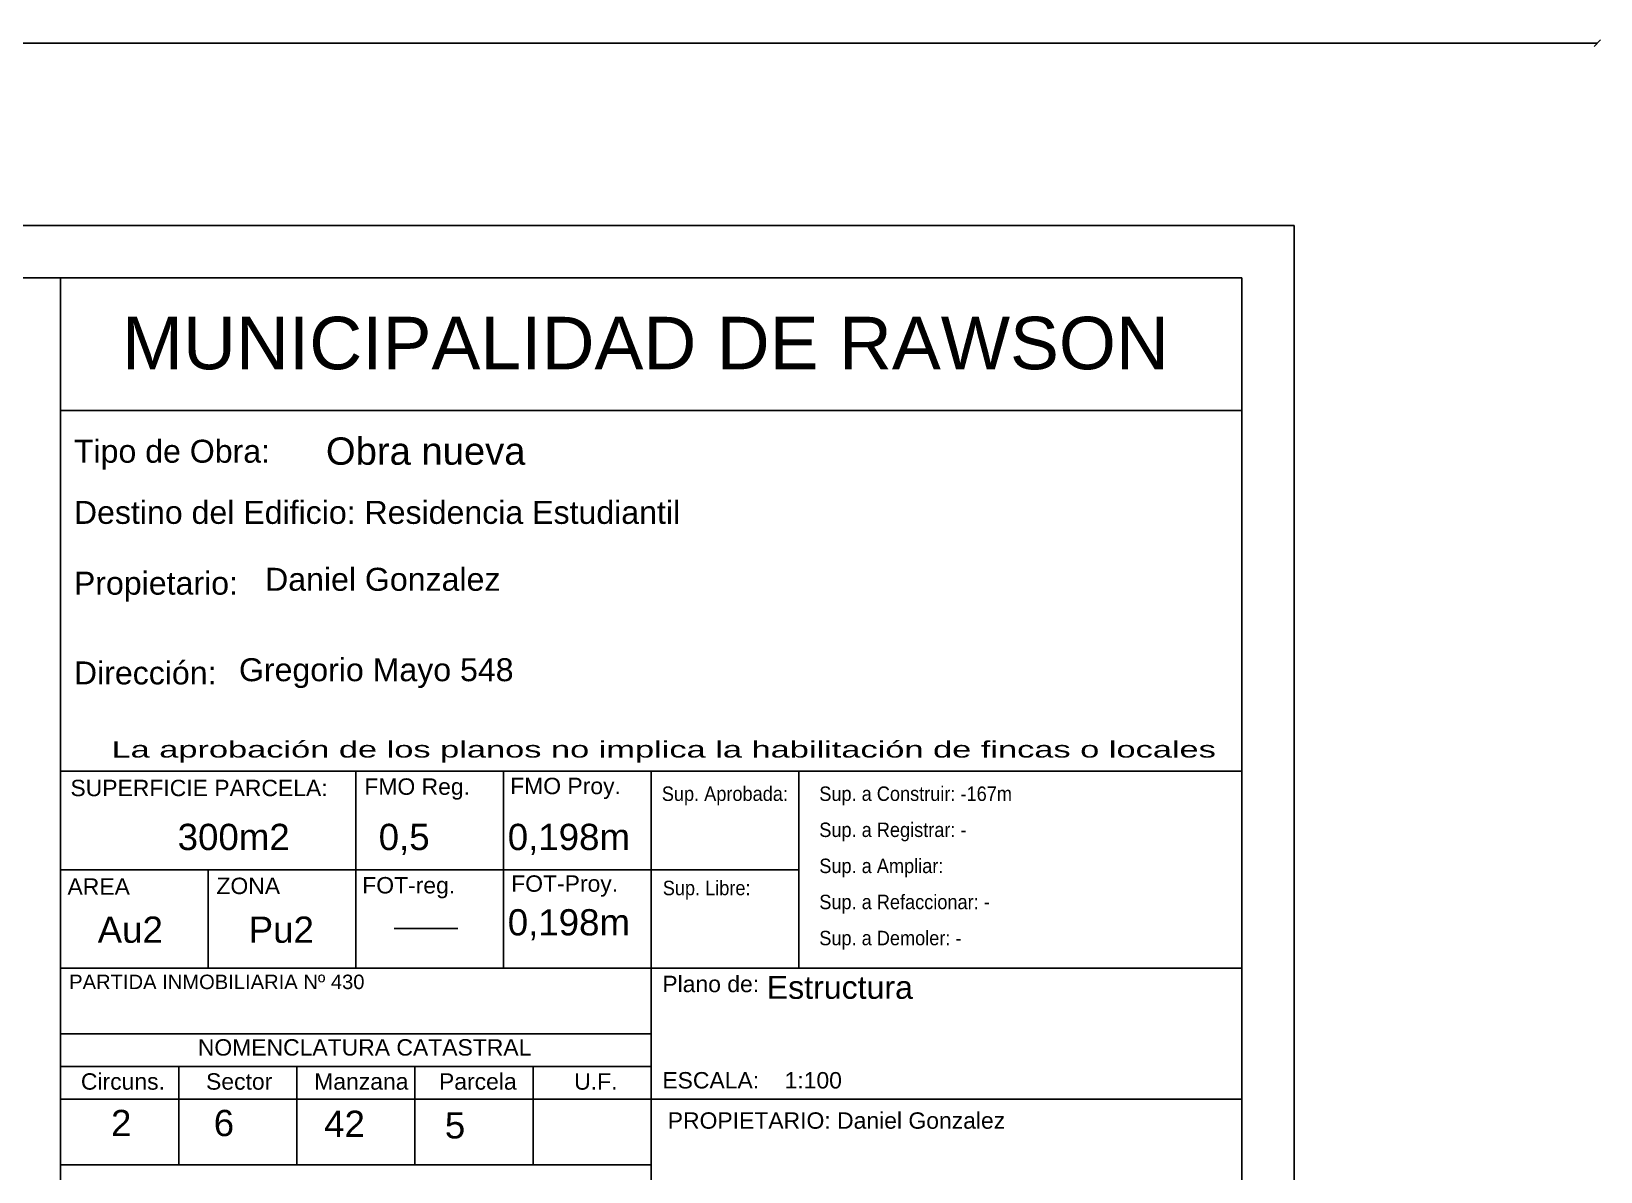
# Model space of a CAD drawing. Header units: millimetres. Extents: x 1356 to 2849, y 1307 to 1361.
# Drawn here: x 2660.78 to 2684.7, y 1343.33 to 1360.71 of the extents above; entities that cross this region are included whole.
import ezdxf

# ---------------------------------------------------------------- set-up
doc = ezdxf.new("R2010")
doc.units = ezdxf.units.MM
doc.styles.add('Arial', font='arial.ttf', dxfattribs={"height": 0.15})
doc.styles.get("Standard").update_dxf_attribs({"font": 'arial.ttf'})
doc.styles.add('TEXTO1', font='sanss___.ttf', dxfattribs={"height": 0.3})
doc.dimstyles.new('Joel', dxfattribs={"dimtxt": 0.13, "dimasz": 0.1, "dimexe": 1.25, "dimexo": 0.625, "dimgap": 0.0176, "dimtad": 1, "dimtxsty": 'Standard', "dimblk": 'OBLIQUE', "dimcen": 2.5, "dimse1": 1, "dimse2": 1, "dimclre": 256, "dimadec": 0, "dimazin": 0, "dimtfac": 1, "dimtmove": 0, "dimatfit": 3, "dimldrblk": 'OBLIQUE', "dimfxl": 1, "dimarcsym": 0})

# ---------------------------------------------------------------- blocks, each defined once
blk = doc.blocks.new('_Oblique')
at = {"color": 0, "linetype": 'ByBlock', "lineweight": -2}
blk.add_line((-0.5, -0.5), (0.5, 0.5), dxfattribs=at)
blk = doc.blocks.new('*D120')
at = {"color": 0, "lineweight": -2, "transparency": 16777216}
blk.add_line((2603.213, 1360.528), (2684.648, 1360.528), dxfattribs=at)
at = {"layer": 'Defpoints', "color": 0, "transparency": 16777216}
for p in [(2684.648, 1360.528), (2603.213, 1357.751), (2684.648, 1357.751)]:
    blk.add_point(p, dxfattribs=at)
at = {"color": 0, "lineweight": -2, "transparency": 16777216, "xscale": 0.1, "yscale": 0.1, "zscale": 0.1, "rotation": 180}
blk.add_blockref('_Oblique', (2603.213, 1360.528), dxfattribs=at)
at = {"color": 0, "lineweight": -2, "transparency": 16777216, "xscale": 0.1, "yscale": 0.1, "zscale": 0.1}
blk.add_blockref('_Oblique', (2684.648, 1360.528), dxfattribs=at)
at = {"color": 0, "transparency": 16777216, "insert": (2643.93, 1360.624), "char_height": 0.13, "attachment_point": 5}
blk.add_mtext('81,44', dxfattribs=at)

msp = doc.modelspace()

# ---------------------------------------------------------------- linework, layer by layer
at = {"linetype": 'Continuous', "ltscale": 0.02}
msp.add_line((2680.02737, 1357.7507), (2644.74784, 1357.7507), dxfattribs=at)
for p, q in [((2680.02737, 1357.7507), (2680.02737, 1326.1307)), ((2679.22737, 1356.9507), (2644.74784, 1356.9507)), ((2661.22737, 1326.9307), (2661.22737, 1356.9507)), ((2679.22737, 1356.9507), (2679.22737, 1326.9307)), ((2661.22737, 1354.9307), (2679.22737, 1354.9307)), ((2661.22737, 1349.4307), (2679.22737, 1349.4307)), ((2665.72737, 1349.4307), (2665.72737, 1346.4307)), ((2667.97737, 1349.4307), (2667.97737, 1346.4307)), ((2670.22737, 1349.4307), (2670.22737, 1334.4307)), ((2672.47737, 1349.4307), (2672.47737, 1346.4307)), ((2661.22737, 1347.9307), (2672.47737, 1347.9307)), ((2663.47737, 1347.9307), (2663.47737, 1346.4307)), ((2666.31233, 1347.0341), (2667.28163, 1347.0341)), ((2661.22737, 1346.4307), (2679.22737, 1346.4307)), ((2661.22737, 1345.4307), (2670.22737, 1345.4307)), ((2661.22737, 1344.9307), (2670.22737, 1344.9307)), ((2663.02737, 1344.9307), (2663.02737, 1343.4307)), ((2664.82737, 1344.9307), (2664.82737, 1343.4307)), ((2666.62737, 1344.9307), (2666.62737, 1343.4307)), ((2668.42737, 1344.9307), (2668.42737, 1343.4307)), ((2661.22737, 1344.4307), (2679.22737, 1344.4307)), ((2661.22737, 1343.4307), (2670.22737, 1343.4307))]:
    msp.add_line(p, q)
at = {"ltscale": 0.01}
msp.add_line((2668.94784, 1356.9507), (2679.22737, 1356.9507), dxfattribs=at)

# ---------------------------------------------------------------- texts
for s, height, style, p in [('MUNICIPALIDAD DE RAWSON', 0.8, 'Arial', (2662.16148, 1355.55847)), ('Tipo de Obra:', 0.35, 'TEXTO1', (2661.42991, 1354.1344)), ('Obra nueva', 0.416667, 'TEXTO1', (2665.27101, 1354.10345)), ('Destino del Edificio: Residencia Estudiantil', 0.35, 'TEXTO1', (2661.42991, 1353.20201)), ('Propietario:', 0.35, 'TEXTO1', (2661.42991, 1352.12305)), ('Dirección:', 0.35, 'TEXTO1', (2661.42991, 1350.75512)), ('SUPERFICIE PARCELA: ', 0.25, 'TEXTO1', (2661.37685, 1349.0515)), ('FMO Reg. ', 0.25, 'TEXTO1', (2665.85622, 1349.0721)), ('FMO Proy.', 0.25, 'TEXTO1', (2668.07878, 1349.08191)), ('300m2', 0.4, 'TEXTO1', (2663.01089, 1348.23004)), ('0,5', 0.4, 'TEXTO1', (2666.07463, 1348.23004)), ('0,198m', 0.4, 'TEXTO1', (2668.04156, 1348.23004)), ('AREA', 0.25, 'TEXTO1', (2661.33229, 1347.54886)), ('ZONA', 0.25, 'TEXTO1', (2663.60214, 1347.55867)), ('FOT-reg.', 0.25, 'TEXTO1', (2665.8247, 1347.56848)), ('FOT-Proy.', 0.25, 'TEXTO1', (2668.09454, 1347.59403)), ('Au2', 0.4, 'TEXTO1', (2661.79201, 1346.81603)), ('Pu2', 0.4, 'TEXTO1', (2664.09369, 1346.81603)), ('0,198m', 0.4, 'TEXTO1', (2668.04156, 1346.92842)), ('PARTIDA INMOBILIARIA Nº 430', 0.22, 'TEXTO1', (2661.3576, 1346.11044)), ('Plano de:', 0.25, 'TEXTO1', (2670.39791, 1346.0636)), ('NOMENCLATURA CATASTRAL', 0.25, 'TEXTO1', (2663.31841, 1345.09657)), ('Circuns.', 0.25, 'TEXTO1', (2661.53667, 1344.57703)), ('Sector', 0.25, 'TEXTO1', (2663.44398, 1344.57703)), ('Manzana', 0.25, 'TEXTO1', (2665.09214, 1344.57703)), ('Parcela', 0.25, 'TEXTO1', (2666.99385, 1344.57703)), ('U.F.', 0.25, 'TEXTO1', (2669.0544, 1344.57703)), ('ESCALA:    1:100', 0.25, 'TEXTO1', (2670.39791, 1344.59553)), ('2', 0.4, 'TEXTO1', (2661.99559, 1343.86911)), ('6', 0.4, 'TEXTO1', (2663.56058, 1343.86911)), ('42', 0.4, 'TEXTO1', (2665.24408, 1343.85726)), ('5', 0.4, 'TEXTO1', (2667.08296, 1343.83359)), ('PROPIETARIO: Daniel Gonzalez ', 0.25, 'TEXTO1', (2670.48054, 1343.98159))]:
    msp.add_text(s, height=height, dxfattribs=dict(style=style)).set_placement(p)
at = {"style": 'TEXTO1'}
for s, height, width, p in [('La aprobación de los planos no implica la habilitación de fincas o locales', 0.25, 1.5, (2662.00265, 1349.63945)), ('Sup. Aprobada:', 0.22, 0.9, (2670.39001, 1348.97861)), ('Sup. a Construir: -167m', 0.22, 0.9, (2672.79021, 1348.97861)), ('Sup. a Registrar: -', 0.22, 0.9, (2672.79021, 1348.42861)), ('Sup. a Ampliar: ', 0.22, 0.9, (2672.79021, 1347.87861)), ('Sup. Libre:', 0.22, 0.9, (2670.40449, 1347.54163)), ('Sup. a Refaccionar: -', 0.22, 0.9, (2672.79021, 1347.32861)), ('Sup. a Demoler: -', 0.22, 0.9, (2672.79021, 1346.77861))]:
    msp.add_text(s, height=height, dxfattribs=dict(at, width=width)).set_placement(p)
at = {"char_height": 0.35, "attachment_point": 1}
for s, insert, width in [('Daniel Gonzalez', (2664.34344, 1352.53221), 6.6175817), ('Gregorio Mayo 548', (2663.94542, 1351.15365), 7.2265828), ('Estructura', (2671.98895, 1346.31207), 2.607613)]:
    msp.add_mtext(s, dxfattribs=dict(at, insert=insert, width=width))

# ---------------------------------------------------------------- dimensions: what is measured, and where the dimension line sits
dim = msp.add_linear_dim(base=(2684.64784, 1360.52832), p1=(2603.21262, 1357.7507), p2=(2684.64784, 1357.7507), dimstyle='Joel', override={"dimfxl": 0.1, "dimarcsym": 2})
dim.commit()
dim.dimension.update_dxf_attribs({"geometry": '*D120', "text_midpoint": (2643.93023, 1360.62405)})

doc.saveas('drawing.dxf')
